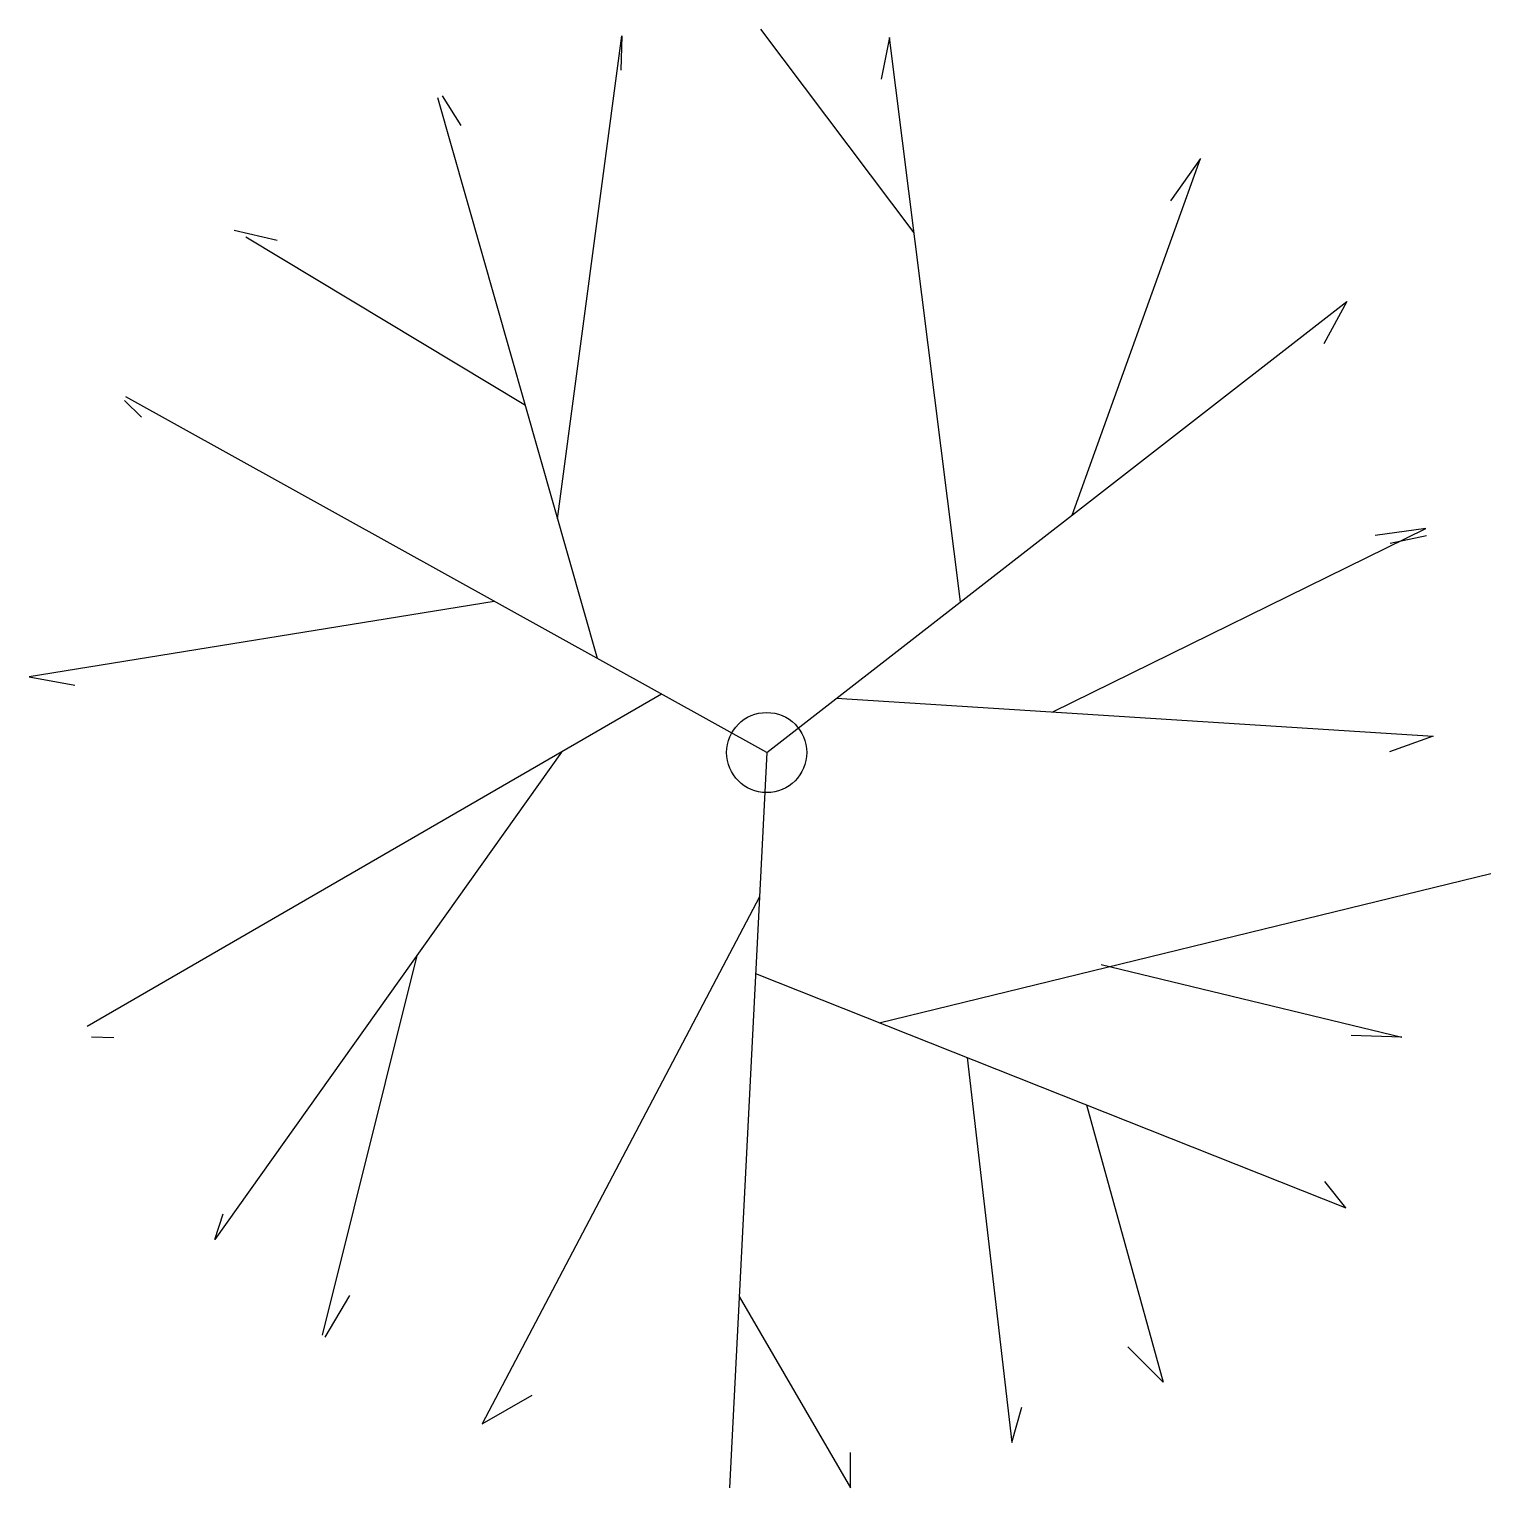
# Model space of a CAD drawing. Extents: x 26779.25 to 26780.26, y 38906.22 to 38907.23.
import ezdxf

# ---------------------------------------------------------------- set-up
doc = ezdxf.new("R2010")
doc.units = 0
doc.header["$LTSCALE"] = 50
doc.layers.get('0').update_dxf_attribs({"linetype": 'CONTINUOUS'})

msp = doc.modelspace()

# ---------------------------------------------------------------- linework, layer by layer
at = {"color": 0}
for p, q in [((26779.865, 38907.0847), (26779.759, 38907.2254)), ((26779.6186, 38906.887), (26779.663, 38907.2208)), ((26779.663, 38907.2208), (26779.6622, 38907.197)), ((26779.848, 38907.2196), (26779.8423, 38907.1909)), ((26779.897, 38906.8295), (26779.848, 38907.2196)), ((26779.6461, 38906.7903), (26779.5359, 38907.178)), ((26779.5389, 38907.1794), (26779.5516, 38907.1589)), ((26779.9742, 38906.8895), (26780.0629, 38907.1359)), ((26780.0629, 38907.1359), (26780.0421, 38907.1068)), ((26779.395, 38907.0865), (26779.4247, 38907.0795)), ((26779.5964, 38906.9653), (26779.4032, 38907.0816)), ((26779.7631, 38906.7254), (26780.1641, 38907.0371)), ((26780.1641, 38907.0371), (26780.1482, 38907.0078)), ((26779.3193, 38906.9687), (26779.3311, 38906.9573)), ((26779.7631, 38906.7254), (26779.3203, 38906.9712)), ((26779.9608, 38906.7535), (26780.2185, 38906.8802)), ((26780.2185, 38906.8802), (26780.1836, 38906.8754)), ((26780.219, 38906.8751), (26780.1939, 38906.8699)), ((26779.5748, 38906.8299), (26779.2534, 38906.7777)), ((26779.2534, 38906.7777), (26779.285, 38906.772)), ((26779.6904, 38906.7657), (26779.2936, 38906.536)), ((26779.8114, 38906.763), (26780.2237, 38906.7368)), ((26780.2237, 38906.7368), (26780.1935, 38906.7259)), ((26779.6213, 38906.7257), (26779.3818, 38906.3889)), ((26779.7631, 38906.7254), (26779.7373, 38906.2172)), ((26779.8409, 38906.5386), (26780.2635, 38906.6418)), ((26779.758, 38906.6257), (26779.5665, 38906.2613)), ((26779.5214, 38906.5852), (26779.4559, 38906.3228)), ((26779.9943, 38906.5789), (26780.2019, 38906.5287)), ((26779.7553, 38906.5726), (26780.1632, 38906.4107)), ((26779.2965, 38906.5289), (26779.3119, 38906.5284)), ((26780.2019, 38906.5287), (26780.1671, 38906.5299)), ((26779.9016, 38906.5145), (26779.9324, 38906.2485)), ((26779.984, 38906.4818), (26780.037, 38906.2903)), ((26780.1632, 38906.4107), (26780.1489, 38906.429)), ((26779.3818, 38906.3889), (26779.3874, 38906.4066)), ((26779.4579, 38906.3213), (26779.475, 38906.35)), ((26779.744, 38906.3495), (26779.8209, 38906.2172)), ((26780.037, 38906.2903), (26780.0126, 38906.3147)), ((26779.5665, 38906.2613), (26779.601, 38906.2813)), ((26779.9324, 38906.2485), (26779.9394, 38906.2729)), ((26779.8209, 38906.2172), (26779.8209, 38906.2416))]:
    msp.add_line(p, q, dxfattribs=at)
msp.add_circle((26779.7631, 38906.7254), 0.0277, dxfattribs=at)

doc.saveas('drawing.dxf')
